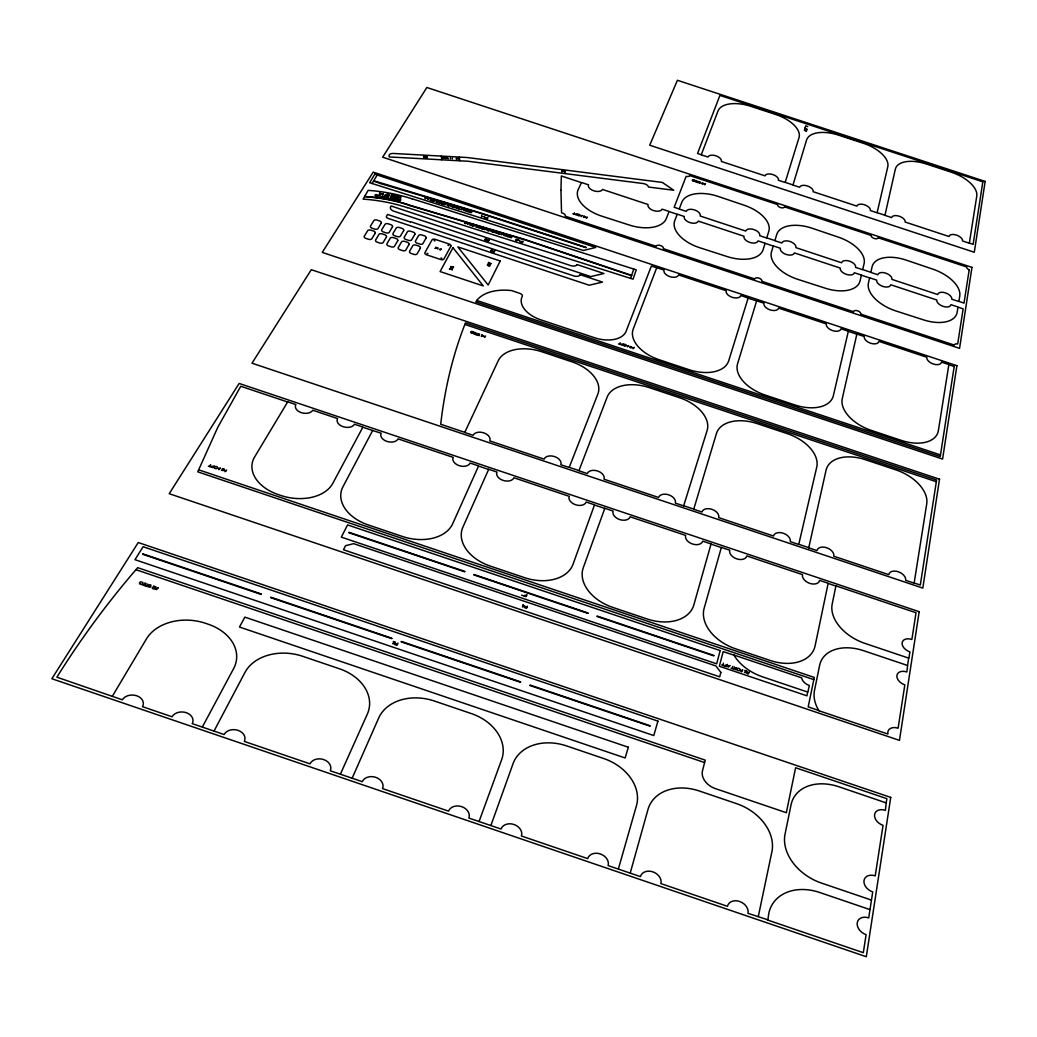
<?xml version="1.0" encoding="UTF-8"?>
<svg xmlns="http://www.w3.org/2000/svg" width="1037" height="1037" viewBox="0 0 1037 1037"><rect width="100%" height="100%" fill="white"/><g stroke="black" fill="none" stroke-linecap="round" stroke-linejoin="round"><path stroke-width="1.5" d="M869.667 909.501L819.71 892.494A47.728 36.269 31.4 0 0 768.793 913.403L767.86 920.104L863.315 952.679L866.102 934.661A10.979 8.179 32.5 0 1 857.236 922.813A10.979 8.179 32.5 0 1 868.708 917.901L872.726 891.95A10.72 7.855 31.3 0 1 864.015 880.53A10.72 7.855 31.3 0 1 875.215 875.876L883.044 825.361A10.344 7.363 29.7 0 1 874.593 814.589A10.344 7.363 29.7 0 1 885.378 810.338L886.233 802.91L838.907 786.772A44.967 32.601 28.6 0 0 791.05 804.829L785.048 834.098A45.706 33.586 29.3 0 0 821.421 883.057L871.145 899.986M703.488 183.419L702.153 182.797M379.464 193.388L380.203 193.776M486.833 239.443L485.368 238.847M631.792 347.071L630.211 346.41M400.606 199.026L400.451 200.491L398.558 200.141M395.11 198.041L394.954 199.506L393.904 199.311M392.971 197.652L392.816 199.117L391.701 197.639L390.327 198.689L390.482 197.211M393.451 195.591L394.501 196.317M387.903 198.236L388.058 196.771M386.853 194.165L386.697 195.63L384.792 195.28M382.912 195.837L382.744 197.302L380.838 196.952M383.301 193.53L382.666 194.904M886.233 802.807L886.868 798.671L795.612 767.756L786.331 812.697L715.504 788.651A17.046 12.574 24.7 0 1 702.49 770.802L705.225 760.147L137.688 567.667C107.978 602.004 80.912 638.636 56.892 677.187L122.34 699.806A10.966 8.218 2.3 0 1 136.728 695.788A10.966 8.218 2.3 0 1 142.471 706.677L172.064 716.774A10.901 8.283 3.9 0 1 186.271 712.691A10.901 8.283 3.9 0 1 192.221 723.645L224.096 734.533A10.85 8.348 5.7 0 1 238.108 730.372A10.85 8.348 5.7 0 1 244.291 741.416L310.011 763.841A10.785 8.426 9.2 0 1 323.7 759.577A10.785 8.426 9.2 0 1 330.259 770.763L362.263 781.678A10.772 8.465 11.6 0 1 375.757 777.335A10.772 8.465 11.6 0 1 382.549 788.6L448.554 811.128A10.746 8.516 15.8 0 1 461.711 806.656A10.746 8.516 15.8 0 1 468.893 818.063L501.04 829.043A10.759 8.529 18.4 0 1 514.002 824.493A10.759 8.529 18.4 0 1 521.404 835.991L587.707 858.623A10.798 8.529 22.6 0 1 600.345 853.944A10.798 8.529 22.6 0 1 608.123 865.584L640.425 876.615A10.85 8.516 25.1 0 1 652.856 871.858A10.85 8.516 25.1 0 1 660.88 883.589L727.468 906.312A10.94 8.477 28.8 0 1 739.575 901.438A10.94 8.477 28.8 0 1 747.975 913.312L767.536 919.715M464.939 432.403L440.712 424.25C444.653 389.614 452.586 355.328 465.47 322.883L936.592 480.014L920.312 585.037L914.154 582.975L926.728 503.839A37.047 22.633 23.4 0 0 895.864 469.865L865.415 459.715A36.943 22.658 22.8 0 0 826.061 470.228L808.769 547.705M721.337 547.536L704.11 608.421A40.676 27.727 22.4 0 0 735.557 648.799L770.128 660.452A40.78 27.701 23.4 0 0 815.108 645.792L828.135 583.429L835.887 586.035L832.192 604.065A40.028 26.236 25 0 0 864.936 643.394L908.684 658.119L907.544 665.469L863.614 650.692A41.519 28.116 26 0 0 819.632 665.352L814.486 690.473A42.128 28.906 26.4 0 0 818.789 710.462L819.1 710.734M758.293 916.552L771.904 851.714A45.719 34.506 26.5 0 0 736.685 803.688L699.314 790.998A45.55 34.558 25 0 0 647.956 809.547L630.276 872.869M150.754 586.89L149.134 587.214M487.234 265.07L489.801 265.861M808.588 547.588L798.775 544.295L816.741 467.117A36.749 22.697 21 0 0 787.511 433.725L757.166 423.602A36.684 22.71 20.3 0 0 716.411 433.609L693.753 509.128M749.232 671.911L748.131 673.92M742.751 669.721L741.649 671.73M736.322 667.556L735.777 669.746L734.027 668.93M732.213 668.541L732.77 666.363M727.157 664.445L726.587 666.635L724.344 665.871M722.867 665.391L723.424 663.213M618.415 868.812L636.472 805.645A45.252 34.636 21 0 0 603.741 758.54L566.526 745.901A45.174 34.636 19.3 0 0 513.056 763.66L490.955 825.322M711.019 544.075L693.831 604.96A40.482 27.753 19.8 0 1 647.101 618.972L612.647 607.358A40.43 27.74 18.8 0 1 583.274 567.732L604.791 508.402M806.293 131.414L806.812 129.677L804.673 128.964L807.006 129.106L805.01 127.901M807.771 126.605L805.658 125.775M805.179 127.37L805.399 126.644M683.681 505.732L707.117 430.511A36.554 22.697 18.4 0 0 679.533 397.702L649.279 387.618A36.528 22.684 17.7 0 0 607.138 397.119L578.97 470.604L569.235 467.337L597.869 394.021A36.489 22.62 15.9 0 0 571.905 361.809L541.768 351.75A36.502 22.581 15.1 0 0 498.227 360.759L464.796 432.325M630.587 278.383L633.788 269.037M479.146 821.291L501.623 759.771A45.097 34.532 15.1 0 0 471.355 713.586L434.296 700.999A45.109 34.467 13.5 0 0 378.712 717.967L352.243 777.983M594.486 504.967L573.02 564.284A40.352 27.675 16.2 0 1 524.541 577.648L490.216 566.072A40.352 27.636 15.1 0 1 462.878 527.185L488.647 469.398M705.497 183.73L704.629 184.78M634.087 347.382L633.037 348.756M697.434 182.408L697.875 181.216M527.392 606.191L526.576 608.317L524.333 607.552M628.591 345.554L627.528 346.915M623.146 343.74L622.563 345.256L621.448 344.88M526.965 594.59L526.148 596.677L523.918 595.925M523.231 604.804L522.402 606.943L524.748 605.906L522.713 605.206M619.543 344.245L620.126 342.741M522.998 241.102L522.454 242.489L520.626 241.932M519.718 240.117L519.718 241.465M511.902 236.384L511.332 237.758L509.491 237.188M506.587 234.764L506.004 236.125L504.967 235.801M504.526 234.116L503.943 235.49L503.243 233.947L501.532 234.764L502.128 233.39M499.199 234.038L499.782 232.664M494.818 231.134L494.221 232.495L492.394 231.938M629.965 347.304L630.742 347.201M471.887 211.367L471.291 212.702L469.463 212.157M466.598 209.772L466.002 211.12L464.952 210.783M478.433 226.338L479.288 227.155M464.55 209.15L463.954 210.485L463.267 208.981L461.556 209.772L462.165 208.437M397.988 643.083L396.977 645.325L394.643 644.534M340.486 773.965L367.331 714.091A45.265 34.182 9.6 0 0 339.527 668.813L302.61 656.278A45.369 34.052 8.2 0 0 244.952 672.456L214.14 730.852M488.427 469.398L478.537 466.08L452.676 523.75A40.417 27.48 12.6 0 1 402.447 536.479L368.265 524.942A40.469 27.403 11.6 0 1 342.936 486.807L372.633 430.524L381.175 433.207A9.009 5.872 11.9 0 0 386.892 441.399A9.009 5.872 11.9 0 0 398.104 438.884L453.169 457.369A8.983 5.911 13.8 0 0 459.145 465.652A8.983 5.911 13.8 0 0 470.124 463.059L478.264 465.794M587.279 217.083L586.268 218.237M459.235 209.059L459.845 207.724M472.133 224.161L471.524 225.522L469.683 224.951M584.09 216.033L583.494 217.329L585.296 216.798L583.688 216.266M468.698 223.111L467.622 224.329M582.198 215.398L581.161 216.552M454.906 206.22L454.297 207.556L452.469 206.998M577.142 213.739L576.546 215.022L575.6 214.698M573.759 214.089L574.342 212.805M438.638 201.515L439.468 202.319M488.647 262.374L490.968 263.554M432.377 199.389L431.742 200.711L429.914 200.167M428.955 198.352L427.866 199.545M487.87 217.433L487.234 218.768L485.42 218.185M425.663 197.354L425.014 198.702L426.894 198.106L425.248 197.6M484.629 216.422L484.538 217.718M485.601 336.053L484.37 337.44M481.596 215.45L481.492 216.759M482.088 334.873L481.324 336.442L483.385 335.755L481.622 335.158M476.113 334.679L476.864 333.136M452.145 269.698L449.578 268.946M494.779 250.76L494.079 252.134L492.238 251.524M489.14 239.832L488.44 241.193L486.612 240.584M746.316 672.637L744.488 672.494L745.577 671.639M202.435 726.859L233.623 668.606A45.719 33.638 5 0 0 208.23 624.222L205.624 623.328A45.732 33.625 4.9 0 0 146.424 638.935L112.424 696.138M372.75 430.549L362.833 427.231L332.773 483.372A40.65 27.169 9.3 0 1 280.82 495.466L278.409 494.649A40.65 27.156 9.3 0 1 254.571 457.045L287.677 401.902M441.269 248.893L440.038 250.124M438.029 247.83L437.847 249.191M485.005 239.664L485.783 239.599M372.076 183.51L377.222 174.981M155.291 588.51L156.081 588.083A3.267 2.32 4.5 0 1 157.313 588.355L157.715 588.497M158.272 587.603L156.354 589.599M226.675 470.02L224.964 471.744M220.388 467.894L218.677 469.618M146.386 586.216L147.734 584.025M214.14 465.807L212.974 467.7L211.574 467.168M143.015 582.431L141.745 584.648L140.656 584.272M209.513 466.533L210.692 464.641M211.341 466.559L212.066 466.248A2.735 1.815 7.1 0 1 212.559 466.339L212.598 466.352A3.461 2.307 7.1 0 1 213.026 466.481L213.609 466.676M394.514 643.821L392.543 643.601L393.917 642.759M377.235 196.317L378.272 195.008L378.894 196.434L379.853 195.293L380.54 196.913M436.81 248.18L434.944 248.413M223.383 470.552L221.438 470.292L222.864 469.67M142.847 584.155L145.336 584.635M730.152 665.482L728.207 667.193L727.339 664.536M379.568 193.828L380.553 193.841M488.907 230.875L490.345 229.76L490.566 231.199L491.875 230.227L492.095 231.847M380.89 194.399L379.581 194.178M449.021 205.961L450.473 204.885L450.667 206.285L451.976 205.339L452.184 206.92M379.568 193.076L381.136 193.53M565.424 172.181L564.024 171.611A3.318 1.802 15.2 0 1 563.959 171.274L565.269 171.027M224.186 470.513L224.666 470.409A3.02 2.022 7.4 0 1 225.807 470.668L226.183 470.798M217.887 468.387L218.366 468.283A3.02 2.022 7.3 0 1 219.52 468.543L219.896 468.685M479.444 335.534L478.394 335.482M631.313 347.952L630.003 347.564M747.146 672.482L747.47 672.417A3.046 2.126 23.4 0 1 748.61 672.676L748.999 672.806M740.664 670.291L740.988 670.226A3.046 2.139 23.2 0 1 742.129 670.485L742.518 670.628M703.021 184.119L701.984 183.808M486.275 240.273L485.096 240.001M517.528 239.78L515.985 239.884M466.43 222.696L465.859 222.812M564.322 171.351L565.528 171.688M464.783 222.825L465.704 222.799M734.287 655.28L723.178 651.599L719.341 666.247L806.916 695.814L807.693 692.068L762.467 676.811A41.182 28.245 23.5 0 1 734.027 655.267L734.053 655.267M435.618 247.247L437.018 247.636M478.238 333.784L479.587 334.057M734.287 668.152L734.507 668.139A2.748 1.931 23 0 1 735 668.23L735.039 668.23A3.487 2.437 23 0 1 735.479 668.359L736.076 668.567M427.088 157.974L426.026 157.728M807.862 691.899L809.366 685.522A9.618 6.611 25 0 1 801.653 677.848L734.442 655.19M700.105 183.212L699.405 183.095M473.248 332.981L475.076 333.499M444.86 157.676L445.573 157.831M445.508 158.402L444.847 158.285M465.794 223.668L464.693 223.318M393.619 198.56L393.723 198.547A2.23 1.257 12.1 0 1 394.125 198.573L394.164 198.573M517.022 240.74L515.856 240.364M908.892 657.951L909.942 651.923A9.359 6.131 26.3 0 1 902.138 642.746A9.359 6.131 26.3 0 1 911.873 639.466L916.021 612.737L836.263 585.97M699.223 181.747L700.182 181.981M478.64 226.325L478.692 226.312A1.465 0.83 13.7 0 1 480.287 226.779M438.832 201.502L438.897 201.502A1.465 0.817 13 0 1 440.479 201.956M621.396 344.064L621.539 344.077A2.32 1.387 16.9 0 1 621.967 344.154L621.993 344.154M464.939 210.07L465.056 210.07A2.204 1.244 13.4 0 1 465.457 210.135L465.483 210.148M504.928 235.062L505.045 235.062A2.23 1.27 14.2 0 1 505.447 235.127L505.473 235.14M575.522 213.972L575.639 213.985A2.165 1.206 15.4 0 1 576.028 214.05L576.053 214.063M694.946 180.995L696.436 181.462M441.321 156.081L393.243 153.463A5.068 2.774 12.2 0 0 389.082 155.744L389.173 156.937L467.856 161.228L643.16 183.523A4.874 2.618 16.5 0 1 648.501 187.049L673.778 190.251L662.332 182.434L467.428 157.546L441.321 156.081L441.736 159.763M425.274 156.47L423.472 156.38L423.913 157.818M427.063 156.574L425.857 156.509L425.87 157.261M444.342 157.65L443.447 157.598L443.667 158.324M446.338 157.754L446.273 158.454M450.408 157.974L450.473 158.687M452.301 158.078L452.236 158.778M443.551 157.948L444.212 157.987M423.679 157.08L424.989 157.157M364.661 196.447L371.35 197.341M365.05 196.473L376.911 197.95A93.537 54.572 11.8 0 1 408.708 205.132M456.552 159.024L456.124 158.35L456.902 158.765M426.661 157.054L427.309 157.287M721.182 547.536L711.213 544.179M371.544 197.004L377.105 197.626A94.6 55.194 11.8 0 1 408.902 204.859M563.584 170.677L561.821 170.457L562.067 171.857M561.937 171.144L563.221 171.299M683.707 505.732L693.559 509.024M491.849 250.617L491.836 249.774L491.007 250.319A3.344 1.918 14 0 0 491.473 250.539C493.392 251.913 488.764 250.526 491.46 250.539M391.195 194.969L392.997 195.293L392.842 196.732L391.092 196.421M398.908 196.356L400.723 196.68L400.567 198.132L398.817 197.808M385.401 194.658L386.775 194.917M391.766 195.824L392.919 196.032M399.478 197.224L400.632 197.432M397.314 197.548L398.195 197.717L398.351 196.252L397.327 196.071A1.426 0.804 12.2 0 0 397.314 197.626M381.447 196.33L382.822 196.576M399.154 199.519L400.528 199.778M375.925 196.084L376.807 196.239L376.975 194.775L375.951 194.606A1.439 0.804 11.8 0 0 375.912 196.149M386.918 198.054L388.914 198.417M383.223 194.126L382.925 194.075A2.476 1.387 11.9 0 0 382.109 193.958M604.571 508.389L594.603 505.045M380.281 183.497L476.903 212.144L586.022 247.7M408.876 204.95L524.502 239.366L631.624 275.362M408.721 205.248L524.359 239.651L631.52 275.673M482.257 227.284L483.255 227.583L482.646 228.957L481.79 228.684M488.103 229.086L489.101 229.384L488.505 230.745L487.649 230.486M516.167 239.054L517.839 239.547M517.839 240.104L518.798 240.39M521.391 241.401L522.726 241.802M436.538 200.66L438.275 201.191L437.653 202.513L435.968 201.995M443.953 202.915L445.69 203.446L445.08 204.756L443.395 204.25M430.731 199.661L432.053 200.063M436.836 201.528L437.938 201.865M444.264 203.783L445.366 204.12M453.273 206.493L454.595 206.894M470.267 211.652L471.589 212.054M441.943 203.822L442.799 204.082L443.421 202.746L442.436 202.448A1.413 0.791 13 0 0 441.918 203.887M458.302 208.774L460.208 209.357M465.043 221.983L466.702 222.501M476.32 225.457L478.07 226.001L477.474 227.349L475.776 226.831M483.786 227.764L485.549 228.296L484.953 229.644L483.255 229.125M470.487 224.446L471.822 224.86M476.644 226.351L477.759 226.701M484.11 228.646L485.225 228.996M493.184 231.42L494.519 231.834M510.282 236.669L511.617 237.084M498.253 233.74L500.171 234.336M412.156 198.806L636.238 269.827L633.076 279.16L407.463 207.594M482.749 216.357L483.683 216.655M486.236 217.692L487.546 218.12M693.623 179.816L694.544 180.114L694.09 181.306L693.299 181.047M428.683 198.897L428.475 198.832A2.45 1.374 12.7 0 0 427.555 198.598M804.284 130.299L806.423 130.999M701.518 154.915L707.947 157.028A7.065 3.681 17.5 0 1 715.932 155.809A7.065 3.681 17.5 0 1 721.363 161.461L765.008 175.836A7.078 3.681 18.4 0 1 772.837 174.566A7.078 3.681 18.4 0 1 778.437 180.269L784.892 182.395M793.227 185.143L799.683 187.269A7.078 3.681 19 0 1 807.434 185.96A7.078 3.681 19 0 1 813.138 191.702L856.899 206.13A7.103 3.681 19.9 0 1 864.508 204.769A7.103 3.681 19.9 0 1 870.38 210.576L876.835 212.702M885.209 215.463L891.677 217.601A7.116 3.681 20.5 0 1 899.196 216.202A7.116 3.681 20.5 0 1 905.171 222.048L949.062 236.514A7.142 3.668 21.4 0 1 956.438 235.075A7.142 3.668 21.4 0 1 962.569 240.973L969.064 243.112M695.749 180.503L696.683 180.814L696.242 182.006L695.27 181.682M702.892 183.601L702.153 183.316M696.553 182.123L698.329 182.706M679.481 209.163L686.196 211.379A7.376 4.005 17.4 0 1 694.583 209.941A7.376 4.005 17.4 0 1 700.182 216.007L745.707 231.057A7.376 4.005 18.5 0 1 753.938 229.566A7.376 4.005 18.5 0 1 759.719 235.684L766.447 237.914M775.145 240.791L781.885 243.008A7.389 4.005 19.1 0 1 790.013 241.491A7.389 4.005 19.1 0 1 795.91 247.649L841.577 262.75A7.415 4.005 20.2 0 1 849.549 261.168A7.415 4.005 20.2 0 1 855.629 267.39L862.382 269.62M871.106 272.511L877.859 274.74A7.428 4.005 20.8 0 1 885.741 273.133A7.428 4.005 20.8 0 1 891.924 279.394L937.72 294.534A7.466 3.992 21.9 0 1 945.446 292.875A7.466 3.992 21.9 0 1 951.823 299.2L958.59 301.43M581.783 182.59L588.497 184.819A7.389 4.018 15.7 0 0 593.825 190.821A7.389 4.018 15.7 0 0 602.497 189.447L648.06 204.509A7.389 4.031 16.8 0 0 653.569 210.589A7.389 4.031 16.8 0 0 662.086 209.15L668.826 211.379M677.537 214.257L684.264 216.487A7.402 4.031 17.4 0 0 689.877 222.605A7.402 4.031 17.4 0 0 698.316 221.127L744.009 236.242A7.415 4.031 18.5 0 0 749.803 242.425A7.415 4.031 18.5 0 0 758.086 240.895L764.839 243.125M773.563 246.015L780.33 248.245A7.415 4.044 19.2 0 0 786.227 254.467A7.415 4.044 19.2 0 0 794.407 252.911L840.242 268.065A7.44 4.031 20.2 0 0 846.335 274.351A7.44 4.031 20.2 0 0 854.358 272.731L861.138 274.974M869.887 277.877L876.667 280.107A7.453 4.031 20.9 0 0 882.876 286.432A7.453 4.031 20.9 0 0 890.796 284.786L936.774 299.991A7.492 4.031 21.9 0 0 943.164 306.382A7.492 4.031 21.9 0 0 950.929 304.671L957.721 306.913M572.839 213.778L574.692 214.4M657.03 267.779L664.043 270.1A7.7 4.368 17.4 0 0 669.824 276.633A7.7 4.368 17.4 0 0 678.652 274.948L726.198 290.71A7.713 4.368 18.6 0 0 732.174 297.321A7.713 4.368 18.6 0 0 740.833 295.571L747.858 297.904M756.945 300.911L763.971 303.245A7.726 4.368 19.3 0 0 770.076 309.894A7.726 4.368 19.3 0 0 778.631 308.106L826.32 323.92A7.752 4.368 20.5 0 0 832.62 330.634A7.752 4.368 20.5 0 0 841.007 328.794L848.059 331.127M857.171 334.147L864.223 336.494A7.765 4.368 21.3 0 0 870.639 343.247A7.765 4.368 21.3 0 0 878.922 341.367L926.767 357.234A7.803 4.368 22.4 0 0 933.391 364.065A7.803 4.368 22.4 0 0 941.492 362.12L948.57 364.467M576.987 264.565L603.949 273.522L590.714 276.581L393.904 211.224A5.25 2.968 12.1 0 1 390.586 206.946L391.156 205.987L570.83 265.653A5.211 2.994 15.5 0 0 576.857 264.785M468.439 223.668L468.154 223.577A2.463 1.4 13.5 0 0 467.298 223.357M487.455 240.091L488.79 240.532M486.12 239.703L485.251 239.353M580.163 274.675L602.51 282.103L589.185 285.227L388.162 218.418A2.644 1.504 12 0 1 386.49 216.253L387.592 214.439L410.328 221.996M410.509 221.659L573.902 275.946A5.237 3.02 15.6 0 0 580.046 274.896M493.093 251.019L494.429 251.46M434.023 240.61L434.957 240.921M447.893 245.225L448.827 245.536M487.714 264.215L490.021 264.681M426.959 253.287L427.905 253.598M440.971 257.941L441.918 258.265M452.923 268.259L450.577 267.805M631.105 347.317L630.25 346.993M618.558 343.921L620.554 344.582M476.761 300.445L940.494 454.906M464.861 324.451L936.333 481.712M474.389 332.307L475.49 332.67L474.739 334.199L473.624 333.836M475.102 334.342L477.137 335.016M586.164 247.376L483.903 213.985L373.735 180.749M465.056 432.61L473.066 435.294A8.84 5.729 14.2 0 1 483.799 432.844A8.84 5.729 14.2 0 1 489.762 440.894L544.088 459.106A8.84 5.742 16 0 1 554.601 456.578A8.84 5.742 16 0 1 560.823 464.719L568.859 467.402M579.242 470.889L587.279 473.585A8.84 5.755 17.2 0 1 597.662 471.005A8.84 5.755 17.2 0 1 604.04 479.198L658.573 497.475A8.853 5.768 19.1 0 1 668.722 494.818A8.853 5.768 19.1 0 1 675.359 503.114L683.422 505.81M693.844 509.31L701.919 512.006A8.879 5.768 20.2 0 1 711.926 509.31A8.879 5.768 20.2 0 1 718.732 517.644L773.459 535.999A8.905 5.755 22 0 1 783.246 533.212A8.905 5.755 22 0 1 790.311 541.638L798.399 544.36M808.86 547.86L816.962 550.582A8.944 5.755 23.1 0 1 826.619 547.743A8.944 5.755 23.1 0 1 833.839 556.234L888.761 574.654A8.996 5.742 24.8 0 1 898.185 571.724A8.996 5.742 24.8 0 1 905.677 580.318L913.791 583.04M287.78 401.85L295.882 404.573A9.048 5.833 9.8 0 0 301.274 412.648A9.048 5.833 9.8 0 0 312.759 410.237L337.569 418.559A9.022 5.846 10.8 0 0 343.117 426.7A9.022 5.846 10.8 0 0 354.46 424.237L362.574 426.959M488.79 469.32L496.943 472.055A8.983 5.924 14.9 0 0 503.075 480.403A8.983 5.924 14.9 0 0 513.924 477.759L569.183 496.308A8.983 5.95 16.9 0 0 575.587 504.76A8.983 5.95 16.9 0 0 586.203 502.025L594.382 504.773M604.947 508.311L613.113 511.06A8.996 5.95 18.1 0 0 619.685 519.563A8.996 5.95 18.1 0 0 630.159 516.789L685.626 535.403A9.009 5.95 20.1 0 0 692.47 544.01A9.009 5.95 20.1 0 0 702.71 541.133L710.915 543.894M721.519 547.445L729.724 550.206A9.035 5.95 21.3 0 0 736.724 558.865A9.035 5.95 21.3 0 0 746.834 555.949L802.495 574.641A9.087 5.937 23.2 0 0 809.78 583.39A9.087 5.937 23.2 0 0 819.645 580.396L827.876 583.157M287.353 401.902L240.765 386.257L217.77 427.335L197.756 471.835L813.825 679.611M222.307 468.555L224.29 469.217M208.385 466.144L210.68 466.922M198.585 469.8L814.278 677.433L808.186 706.884L818.815 710.475M349.028 532.331L464.887 571.426M473.896 574.472L588.135 613.01M597.169 616.056L713.936 655.462M348.847 532.707L464.732 571.815M473.74 574.848L587.992 613.398M597.04 616.458L713.832 655.864M524.929 595.108L526.55 595.666M744.747 670.408L746.77 671.095M727.702 665.598L729.374 666.169M725.239 665.015L726.872 665.56M721.7 664.989L724.059 665.793M731.046 668.152L733.405 668.943M521.598 595.134L523.542 595.795M525.344 606.723L526.977 607.28M819.113 710.799L887.905 734.04A9.864 6.766 27.9 0 1 898.107 728.22L904.834 684.887A9.54 6.365 26.9 0 1 896.901 675.411A9.54 6.365 26.9 0 1 906.831 671.963L907.608 665.676M142.886 553.849L261.402 594.007M270.774 597.195L391.947 638.248M401.358 641.436L520.665 681.866M530.114 685.068L650.095 725.731M142.639 554.251L261.181 594.421M270.566 597.597L391.753 638.662M401.176 641.851L520.509 682.294M529.959 685.496L649.966 726.159M393.243 641.488L395.343 642.201M395.784 643.653L397.482 644.236M135.951 569.689L704.603 762.571M144.713 582.988L146.074 583.455L144.739 585.633L143.404 585.179M153.593 586.022L155.719 586.735M145.18 585.801L147.63 586.631M705.303 184.21L705.069 184.132A2.281 1.206 17.5 0 0 704.382 183.925M581.938 215.929L581.705 215.839A2.385 1.335 15.5 0 0 580.901 215.605M587.033 217.614L586.735 217.511A2.385 1.335 15.6 0 0 585.996 217.303M440.945 249.463L440.621 249.347A2.528 1.465 13 0 0 439.74 249.113M628.292 346.151L628.007 346.06A2.567 1.543 17 0 0 627.139 345.814M633.84 348.004L633.62 347.926A2.58 1.543 17.1 0 0 632.635 347.641M485.29 336.675L484.953 336.558A2.631 1.607 14 0 0 483.968 336.299M373.566 181.034L380.216 183.471M747.82 673.817L747.016 673.311M741.299 671.6L740.535 671.12M155.991 589.47L155.33 589.055M700.144 182.681L699.871 182.577A1.53 0.817 17.4 0 1 699.055 182.331M479.392 334.951L479.029 334.795A1.776 1.076 13.9 0 1 477.914 334.42M151.091 585.205L150.715 585.011A1.361 0.959 4.4 0 0 148.991 584.959M150.611 586.462L150.08 586.216A2.191 1.555 4.4 0 1 148.447 585.438M489.814 265.731L488.142 265.329A1.672 0.972 14 0 0 488.22 265.822M734.3 666.882L734.559 667.53M448.451 158.57L447.051 157.793L447.284 158.518M459.339 157.093L459.754 160.761M449.462 268.894A1.478 0.868 13.2 0 1 452.262 269.724M491.097 263.592A1.452 0.843 14 0 1 488.323 262.776M407.424 207.672A107.874 63.387 11.7 0 0 363.106 199.13L368.122 190.38A107.096 62.518 11.8 0 1 412.117 198.871M395.784 196.9A1.465 0.83 12.1 0 1 393.114 196.46M393.684 195.539A1.465 0.83 12.1 0 1 395.525 195.941M487.61 230.551A1.426 0.817 13.9 0 1 488.116 229.021M481.764 228.749A1.426 0.817 13.8 0 1 482.27 227.22M480.468 227.842A1.465 0.83 13.7 0 1 478.148 227.57M440.634 202.98A1.465 0.817 13 0 1 438.366 202.759M693.273 181.112A1.322 0.7 17.3 0 1 693.636 179.764M477.668 334.951A1.361 0.83 13.9 0 1 477.694 334.705M224.212 469.359A1.478 0.985 7.4 0 1 222.89 469.567M746.744 671.25A1.491 1.037 23.3 0 1 745.564 671.522M395.304 642.357A1.555 1.128 12.2 0 1 393.93 642.642M140.591 584.388A1.893 1.335 4.1 0 1 141.875 581.926M143.404 585.166A2.683 1.905 4.2 0 1 142.925 584.985M148.33 586.579A1.685 1.193 4.4 0 1 148.421 586.177M155.654 586.89A1.594 1.128 4.5 0 1 154.189 587.162M154.876 588.329A1.322 0.933 4.5 0 1 153.217 588.873A1.322 0.933 4.5 0 1 152.361 587.668A1.322 0.933 4.5 0 1 153.982 587.098M560.952 190.367L561.548 212.831A3.798 2.113 15.2 0 1 565.256 216.202L656.162 246.313A3.798 2.126 17 0 1 660.53 245.523A3.798 2.126 17 0 1 663.369 248.699L754.69 278.953A3.811 2.126 18.9 0 1 758.915 278.123A3.811 2.126 18.9 0 1 761.91 281.351L853.516 311.709A3.824 2.126 20.8 0 1 857.625 310.815A3.824 2.126 20.8 0 1 860.762 314.107L954.325 345.101A3.85 2.126 22.6 0 1 957.682 343.999L963.14 308.845L957.981 307.133L957.19 312.15A32.549 17.603 21.7 0 1 923.617 319.902L896.02 310.996A32.484 17.616 21.2 0 1 868.423 283.023L869.576 277.903L861.384 275.194L860.062 280.871A32.354 17.655 20 0 1 825.348 288.221L797.803 279.342A32.328 17.655 19.5 0 1 771.502 251.81L773.252 246.041L765.086 243.345L763.128 249.645A32.251 17.655 18.2 0 1 727.261 256.606L699.768 247.739A32.225 17.655 17.7 0 1 674.763 220.648L677.2 214.283L669.059 211.587L666.376 218.47A32.212 17.629 16.5 0 1 629.368 225.055L601.927 216.214A32.212 17.616 16 0 1 578.218 189.538L581.446 182.616L561.341 175.966L560.952 190.367M453.493 267.17L452.002 267.248A4.731 2.761 13.3 0 1 452.041 266.911L450.849 266.548L452.041 266.911A3.409 1.996 13.3 0 1 452.288 266.665L453.493 267.222M890.731 797.401L866.297 956.723L51.85 678.729L138.245 542.532L890.731 797.401M919.184 611.7L899.468 740.366L169.212 493.703L239.145 383.444L919.184 611.7M939.509 479.198L922.813 588.096L251.991 363.196L311.294 269.698L939.509 479.198M956.905 365.685L942.581 459.067L322.261 252.406L373.19 172.116L956.905 365.685M971.967 267.377L959.562 348.341L382.666 157.183L426.868 87.497L971.967 267.377M985.15 181.41L974.287 252.263L649.706 145.219L677.407 80.277L985.15 181.41M954.196 366.476L940.235 456.552L475.802 301.845A41.882 25.095 14.6 0 1 511.747 290.606L520.055 293.484A3.357 1.983 14.6 0 1 522.246 296.362A26.781 15.866 15.2 0 0 540.77 319.837L594.525 337.738A26.871 15.957 16.3 0 0 626.115 331.244L651.379 266.042L656.693 267.805L633.231 329.027A34.869 20.662 17.7 0 0 659.234 359.761L688.918 369.652A34.895 20.675 18.3 0 0 728.7 360.798L748.118 298.125L756.608 300.95L737.579 363.754A34.999 20.688 19.9 0 0 765.112 395.032L794.899 404.948A35.064 20.688 20.6 0 0 833.372 395.628L848.318 331.36L856.847 334.186L842.277 398.584A35.232 20.662 22.1 0 0 871.352 430.407L901.231 440.362A35.31 20.636 22.7 0 0 938.381 430.562L948.842 364.7L954.196 366.476M969.193 269.789L964.021 303.102L958.901 301.404L959.756 295.999A32.16 17.201 21.5 0 0 932.833 269.14L906.299 260.157A32.095 17.214 21.1 0 0 872.091 266.794L870.847 272.29L862.693 269.594L864.093 263.567A31.953 17.214 19.9 0 0 838.44 237.162L812.01 228.218A31.901 17.201 19.4 0 0 776.752 234.466L774.898 240.571L766.771 237.888L768.819 231.264A31.81 17.188 18.2 0 0 744.423 205.326L718.097 196.408A31.784 17.162 17.7 0 0 681.802 202.267L679.248 208.943L674.167 207.27L686.144 176.368A3.591 1.905 17.1 0 0 689.657 175.551L777.685 204.6A3.604 1.905 18.7 0 0 780.537 207.556A3.604 1.905 18.7 0 0 784.516 206.856L871.223 235.464A3.617 1.905 20.3 0 0 874.217 238.471A3.617 1.905 20.3 0 0 878.08 237.732L966.614 266.95A3.642 1.905 21.9 0 0 969.193 269.789M982.83 181.825L973.134 244.33L969.349 243.086L976.776 196.058A29.827 14.842 20.9 0 0 951.175 172.142L926.469 164.015A29.788 14.842 20.5 0 0 895.32 169.264L884.963 215.268L877.133 212.689L887.776 166.788A29.671 14.855 19.5 0 0 863.251 143.249L838.609 135.147A29.645 14.855 19.1 0 0 806.553 140.073L792.994 184.949L785.19 182.369L799.021 137.597A29.567 14.842 18.1 0 0 775.572 114.433L750.995 106.357A29.554 14.842 17.7 0 0 718.019 110.946L701.284 154.72L697.538 153.476L719.924 95.417L982.83 181.825M720.845 672.404L719.691 676.824L343.467 549.766L345.541 545.682L353.617 543.66L715.906 665.948L720.845 672.404M720.158 650.588L716.671 663.823L341.316 537.127L347.576 524.916L720.158 650.588M657.925 721.117L653.777 735.557L134.966 559.682L143.119 546.732L657.925 721.117M628.331 747.236L625.142 757.969L239.482 627.035L244.875 617.132L628.331 747.236M449.228 204.509L448.606 205.845L447.764 205.585A1.413 0.791 13.1 0 1 448.256 204.146L449.228 204.509M473.028 331.853L472.263 333.395L471.368 333.097A1.53 0.933 13.7 0 1 471.991 331.438L473.028 331.853M500.197 260.974L488.168 285.032L457.823 246.897L500.197 260.974M452.975 247.726L440.103 271.564L483.268 285.927L452.975 247.726M450.862 246.21L443.953 258.939A2.67 1.555 13 0 1 440.673 259.509L426.661 254.843A2.67 1.555 12.7 0 1 424.924 252.613L432.001 239.936A2.644 1.53 12.9 0 1 435.242 239.391L449.112 244.006A2.644 1.53 13.1 0 1 450.862 246.21M420.309 248.219L417.172 253.793A2.683 1.555 12.5 0 1 413.854 254.363L411.339 253.521A2.683 1.555 12.4 0 1 409.615 251.291L412.778 245.717A2.67 1.543 12.5 0 1 416.083 245.173L418.585 246.002A2.67 1.543 12.5 0 1 420.309 248.219M426.064 238.017L422.966 243.501A2.657 1.543 12.6 0 1 419.687 244.045L417.185 243.215A2.657 1.543 12.6 0 1 415.474 241.012L418.598 235.529A2.644 1.53 12.6 0 1 421.865 234.997L424.353 235.814A2.644 1.53 12.7 0 1 426.064 238.017M409.019 244.473L405.83 250.034A2.683 1.555 12.3 0 1 402.512 250.591L399.984 249.748A2.683 1.555 12.2 0 1 398.273 247.519L401.5 241.971A2.67 1.543 12.3 0 1 404.806 241.427L407.308 242.256A2.67 1.543 12.3 0 1 409.019 244.473M414.865 234.284L411.715 239.767A2.657 1.53 12.4 0 1 408.435 240.312L405.934 239.469A2.657 1.53 12.3 0 1 404.223 237.266L407.398 231.808A2.657 1.53 12.4 0 1 410.665 231.277L413.154 232.094A2.657 1.53 12.4 0 1 414.865 234.284M397.728 240.714L394.501 246.262A2.683 1.555 12 0 1 391.169 246.806L388.642 245.976A2.683 1.555 12 0 1 386.944 243.747L390.21 238.212A2.67 1.543 12.1 0 1 393.529 237.667L396.03 238.51A2.67 1.543 12.1 0 1 397.728 240.714M403.665 230.564L400.476 236.021A2.67 1.53 12.2 0 1 397.171 236.566L394.669 235.736A2.67 1.53 12.1 0 1 392.984 233.532L396.199 228.088A2.657 1.517 12.2 0 1 399.478 227.557L401.967 228.386A2.657 1.517 12.2 0 1 403.665 230.564M386.451 236.967L383.171 242.489A2.683 1.555 11.8 0 1 379.827 243.034L377.312 242.204A2.683 1.555 11.8 0 1 375.627 239.975L378.933 234.466A2.67 1.543 11.8 0 1 382.264 233.921L384.766 234.764A2.67 1.543 11.9 0 1 386.451 236.967M392.466 226.844L389.225 232.288A2.67 1.53 12 0 1 385.92 232.819L383.418 231.99A2.67 1.53 11.9 0 1 381.733 229.799L384.999 224.368A2.657 1.517 12 0 1 388.292 223.836L390.78 224.666A2.657 1.517 12 0 1 392.466 226.844M374.811 174.177L369.639 182.719L583.338 250.461L595.744 247.454L374.811 174.177M375.174 233.208L371.855 238.717A2.683 1.555 11.6 0 1 368.498 239.275L365.97 238.432A2.683 1.555 11.6 0 1 364.298 236.216L367.655 230.72A2.683 1.543 11.6 0 1 371 230.175L373.501 231.005A2.67 1.543 11.7 0 1 375.174 233.208M381.266 223.124L377.986 228.555A2.67 1.53 11.7 0 1 374.668 229.086L372.166 228.244A2.67 1.53 11.7 0 1 370.507 226.053L373.813 220.648A2.657 1.517 11.8 0 1 377.118 220.116L379.594 220.946A2.657 1.517 11.8 0 1 381.266 223.124M458.937 158.894L457.615 158.467L458.937 158.894M443.227 157.585L442.125 157.883L443.447 158.298L443.227 157.585M387.488 195.656A1.335 0.752 12 0 0 389.627 195.487A1.335 0.752 12 0 0 387.838 194.399A1.335 0.752 12 0 0 387.488 195.656M384.662 197.536A1.348 0.752 12 0 0 386.801 197.367A1.348 0.752 12 0 0 385.012 196.278A1.348 0.752 12 0 0 384.662 197.536M396.251 199.622A1.348 0.752 12.2 0 0 398.389 199.454A1.348 0.752 12.2 0 0 396.601 198.365A1.348 0.752 12.2 0 0 396.251 199.622M507.469 236.527A1.335 0.765 14.3 0 0 509.569 236.384A1.335 0.765 14.3 0 0 507.793 235.243A1.335 0.765 14.3 0 0 507.469 236.527M496.269 233.079A1.335 0.765 14.1 0 0 498.382 232.949A1.335 0.765 14.1 0 0 496.606 231.808A1.335 0.765 14.1 0 0 496.269 233.079M472.483 225.781A1.335 0.765 13.6 0 0 474.622 225.638A1.335 0.765 13.6 0 0 472.859 224.51A1.335 0.765 13.6 0 0 472.483 225.781M432.701 200.971A1.335 0.752 12.9 0 0 434.827 200.841A1.335 0.752 12.9 0 0 433.09 199.726A1.335 0.752 12.9 0 0 432.701 200.971M456.332 208.126A1.335 0.752 13.3 0 0 458.445 207.996A1.335 0.752 13.3 0 0 456.682 206.881A1.335 0.752 13.3 0 0 456.332 208.126M467.454 211.496A1.322 0.752 13.5 0 0 469.554 211.367A1.322 0.752 13.5 0 0 467.804 210.252A1.322 0.752 13.5 0 0 467.454 211.496M577.959 215.437A1.296 0.726 15.5 0 0 580.007 215.359A1.296 0.726 15.5 0 0 578.309 214.231A1.296 0.726 15.5 0 0 577.959 215.437M624.015 345.658A1.4 0.843 16.9 0 0 626.244 345.606A1.4 0.843 16.9 0 0 624.468 344.284A1.4 0.843 16.9 0 0 624.015 345.658M214.983 468.387A1.646 1.089 7.3 0 0 217.55 467.752A1.646 1.089 7.3 0 0 215.229 466.507A1.646 1.089 7.3 0 0 214.983 468.387M737.294 670.032A1.659 1.154 23.1 0 0 739.99 670.161A1.659 1.154 23.1 0 0 738.175 668.23A1.659 1.154 23.1 0 0 737.294 670.032"/></g></svg>
